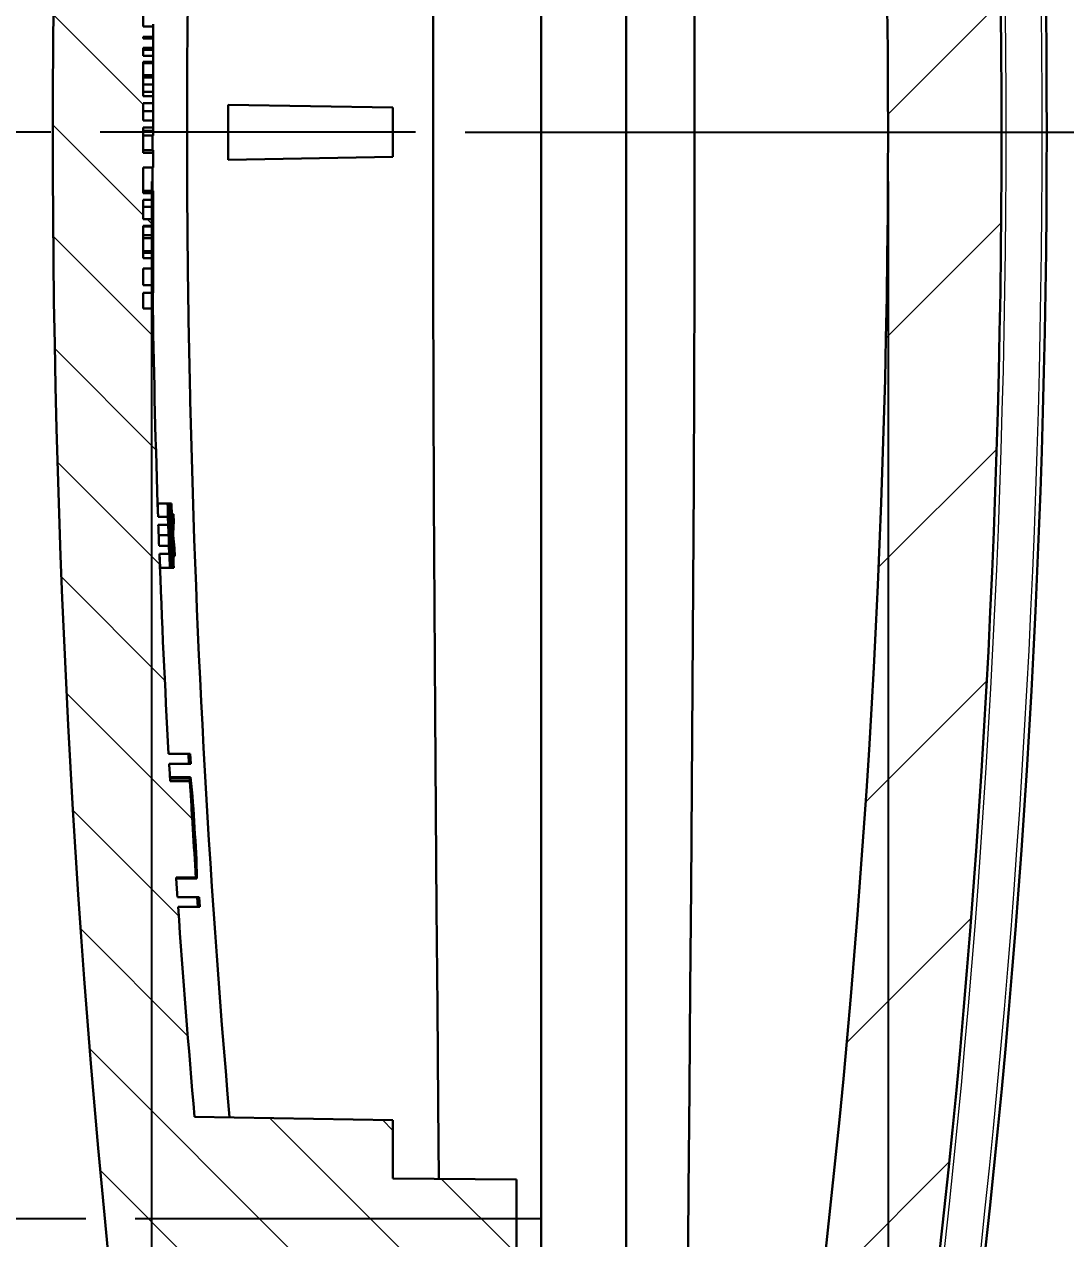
# Model space of a CAD drawing. Header units: millimetres. Extents: x 0 to 1188, y 0 to 841.
# Drawn here: x 626.43 to 647.52, y 351.74 to 376.33 of the extents above; entities that cross this region are included whole.
import ezdxf

# ---------------------------------------------------------------- set-up
doc = ezdxf.new("R2010")
doc.units = ezdxf.units.MM
doc.linetypes.add('SLD-Durchgehend', pattern=[0])
doc.styles.add('SLDTEXTSTYLE3', font='ARIALN.TTF', dxfattribs={"width": 0.87})
doc.dimstyles.new('SLDDIMSTYLE2', dxfattribs={"dimtxt": 3.5, "dimasz": 6, "dimexe": 0, "dimexo": 0.0625, "dimgap": 0.875, "dimtad": 1, "dimrnd": 1e-09, "dimzin": 12, "dimdsep": 46, "dimtxsty": 'SLDTEXTSTYLE3', "dimsah": 1, "dimcen": 0.09, "dimadec": 0, "dimazin": 3, "dimtfac": 1, "dimtofl": 0, "dimtmove": 0, "dimatfit": 3, "dimfxl": 0, "dimfrac": 2, "dimtolj": 1, "dimtzin": 12, "dimarcsym": 0})
doc.dimstyles.new('SLDDIMSTYLE3', dxfattribs={"dimtxt": 3.5, "dimasz": 6, "dimexe": 0, "dimexo": 0.0625, "dimgap": 0.875, "dimtad": 1, "dimrnd": 1e-09, "dimzin": 12, "dimdsep": 46, "dimtxsty": 'SLDTEXTSTYLE3', "dimsah": 1, "dimcen": 0.09, "dimadec": 0, "dimazin": 3, "dimtfac": 1, "dimtmove": 0, "dimatfit": 0, "dimfxl": 0, "dimfrac": 2, "dimtolj": 1, "dimtzin": 12, "dimarcsym": 0})

# ---------------------------------------------------------------- blocks, each defined once
blk = doc.blocks.new('_D_47')
for p, q in [((627.6705101286666, 396.1442891782618), (610.0031587604708, 396.1442891782618)), ((611.0031587604708, 396.1442891782618), (611.0031587604708, 374.1444499411431)), ((626.9659200410766, 374.1444499411431), (610.0031587604708, 374.1444499411431))]:
    blk.add_line(p, q)
for points in [[(611.0031587604708, 396.1442891782618), (610.1031587604708, 390.1442891782618), (611.9031587604708, 390.1442891782618)], [(611.0031587604708, 374.1444499411431), (611.9031587604708, 380.1444499411431), (610.1031587604708, 380.1444499411431)]]:
    blk.add_solid(points)
at = {"insert": (606.4914215548537, 383.4440669971711), "char_height": 3.5, "attachment_point": 1, "rotation": 90.00000000000041, "style": 'SLDTEXTSTYLE3'}
blk.add_mtext('22', dxfattribs=at)
blk = doc.blocks.new('_D_48')
for p, q in [((626.9659200410766, 374.1444499411431), (610.0031587604708, 374.1444499411433)), ((611.0031587604708, 374.1444499411433), (611.0031587604706, 352.144289178262)), ((627.6705101286666, 352.1442891782618), (610.0031587604706, 352.144289178262))]:
    blk.add_line(p, q)
for points in [[(611.0031587604708, 374.1444499411433), (610.1031587604708, 368.1444499411433), (611.9031587604708, 368.1444499411433)], [(611.0031587604706, 352.144289178262), (611.9031587604705, 358.144289178262), (610.1031587604706, 358.144289178262)]]:
    blk.add_solid(points)
at = {"insert": (606.4914215548534, 360.8497577188598), "char_height": 3.5, "attachment_point": 1, "rotation": 89.9999999999999, "style": 'SLDTEXTSTYLE3'}
blk.add_mtext('22', dxfattribs=at)
blk = doc.blocks.new('_D_49')
for p, q in [((635.3522320244805, 374.1444499411431), (664.8825399489441, 374.1444499411431)), ((663.8825399489441, 344.1444464658799), (663.8825399489441, 374.1444499411431)), ((645.5052452550302, 344.1444464658799), (664.8825399489441, 344.1444464658799))]:
    blk.add_line(p, q)
for points in [[(663.8825399489441, 374.1444499411431), (662.9825399489441, 368.1444499411431), (664.7825399489441, 368.1444499411431)], [(663.8825399489441, 344.1444464658799), (664.7825399489441, 350.1444464658799), (662.9825399489441, 350.1444464658799)]]:
    blk.add_solid(points)
at = {"insert": (659.370802743327, 356.8771319116842), "char_height": 3.5, "attachment_point": 1, "rotation": 90, "style": 'SLDTEXTSTYLE3'}
blk.add_mtext('30', dxfattribs=at)
blk = doc.blocks.new('_D_50')
for p, q in [((645.5052452550302, 404.1444464658799), (664.8825399489441, 404.1444464658798)), ((663.8825399489439, 374.1444499411428), (663.8825399489441, 404.1444464658798)), ((635.3522320244805, 374.1444499411431), (664.8825399489439, 374.1444499411428))]:
    blk.add_line(p, q)
for points in [[(663.8825399489441, 404.1444464658798), (662.9825399489441, 398.1444464658798), (664.7825399489441, 398.1444464658798)], [(663.8825399489439, 374.1444499411428), (664.7825399489438, 380.1444499411428), (662.9825399489439, 380.1444499411428)]]:
    blk.add_solid(points)
at = {"insert": (659.3708027433269, 387.2511667290476), "char_height": 3.5, "attachment_point": 1, "rotation": 89.9999999999995, "style": 'SLDTEXTSTYLE3'}
blk.add_mtext('30', dxfattribs=at)
blk = doc.blocks.new('_D_52')
for p, q in [((629.0031837604711, 373.1444499411423), (629.0031837604708, 324.6346435748287)), ((643.9189917765694, 373.1444499411438), (643.9189917765692, 324.6346435748287)), ((629.0031837604708, 325.6346435748287), (617.0031837604708, 325.6346435748287)), ((629.0031837604708, 325.6346435748287), (643.9189917765692, 325.6346435748287)), ((643.9189917765692, 325.6346435748287), (655.9189917765692, 325.6346435748287))]:
    blk.add_line(p, q)
for points in [[(629.0031837604708, 325.6346435748287), (623.0031837604708, 326.5346435748287), (623.0031837604708, 324.7346435748287)], [(643.9189917765692, 325.6346435748287), (649.9189917765692, 324.7346435748287), (649.9189917765692, 326.5346435748287)]]:
    blk.add_solid(points)
at = {"insert": (631.8044638146952, 330.1463807804458), "char_height": 3.5, "attachment_point": 1, "style": 'SLDTEXTSTYLE3'}
blk.add_mtext('14,92', dxfattribs=at)

msp = doc.modelspace()

# ---------------------------------------------------------------- hatches: boundary and pattern name
at = {"linetype": 'SLD-Durchgehend', "lineweight": 0}
h = msp.add_hatch(dxfattribs=at)
h.set_pattern_fill('ANSI31', style=0)
h.set_pattern_definition([(45, (0, 0), (-2.245064030267288, 2.245064030267288), [])])
edge = h.paths.add_edge_path(flags=0)
edge.add_arc((440.703183760471, 374.1444499411438), 207, 350.1714956414312, 352.7223075003661)
edge.add_arc((645.9363639792355, 347.9346857817296), 0.1, 352.722307500389, 442.7499999999731)
edge.add_line((645.9489838761491, 348.0338862766976), (644.675058922054, 348.195950000286))
edge.add_arc((644.6876788189675, 348.2951504952539), 0.1, 172.7778654556324, 262.75000000003683, ccw=False)
edge.add_arc((440.703183760471, 374.1444499411438), 205.5158080160984, 352.7778654556407, 367.2221345443605)
edge.add_arc((644.6876788189676, 399.9937493870322), 0.1, 97.24999999996243, 187.2221345443668, ccw=False)
edge.add_line((644.6750589220541, 400.0929498820001), (645.9489838761493, 400.2550136055885))
edge.add_arc((645.9363639792357, 400.3542141005565), 0.1, 277.2500000000327, 367.2776924996449)
edge.add_arc((440.703183760471, 374.1444499411438), 207, 7.277692499634346, 9.828504358569164)
edge.add_spline(control_points=[(644.6650650843545, 409.4792906344599), (644.6459597171163, 409.5895717781935), (644.6075506753448, 409.6980751975902), (644.5530186267855, 409.7958156774357), (644.5064841816726, 409.8792216582274), (644.4472840394924, 409.9566660194391), (644.3790081941343, 410.0234524039379)], knot_values=[2.194270917860438e-17, 2.194270917860438e-17, 2.194270917860438e-17, 2.194270917860438e-17, 0.0003357715167857464, 0.0003357715167857464, 0.0003357715167857464, 0.0006211764384765851, 0.0006211764384765851, 0.0006211764384765851, 0.0006211764384765851], weights=[1, 1, 1, 1, 1, 1, 1], degree=3, periodic=0)
edge.add_spline(control_points=[(644.3790081941343, 410.0234524039379), (643.7382164282003, 410.6502650788889), (643.0595654507681, 411.2405588214667), (642.3499952438548, 411.7882981191523), (641.8101708620825, 412.2050053383461), (641.2512446940048, 412.5980691793143), (640.6765276930103, 412.9651599561693)], knot_values=[3.072371372254588e-05, 3.072371372254588e-05, 3.072371372254588e-05, 3.072371372254588e-05, 0.002719881707251291, 0.002719881707251291, 0.002719881707251291, 0.00476423095305631, 0.00476423095305631, 0.00476423095305631, 0.00476423095305631], weights=[1, 1, 1, 1, 1, 1, 1], degree=3, periodic=0)
edge.add_spline(control_points=[(640.6765276930103, 412.9651599561693), (640.6057843731447, 413.0103460568098), (640.526264012649, 413.0439413636942), (640.444551727171, 413.0631638348841), (640.401125323359, 413.0733797135769), (640.3566083306254, 413.0797304408458), (640.312057624483, 413.0820652444202)], knot_values=[2.525795506525166e-17, 2.525795506525166e-17, 2.525795506525166e-17, 2.525795506525166e-17, 0.0002518285308900486, 0.0002518285308900486, 0.0002518285308900486, 0.0003842927863039415, 0.0003842927863039415, 0.0003842927863039415, 0.0003842927863039415], weights=[1, 1, 1, 1, 1, 1, 1], degree=3, periodic=0)
edge.add_line((640.3120576244831, 413.0820652444202), (637.813183760471, 413.2130256743415))
edge.add_line((637.813183760471, 413.2130256743415), (637.813183760471, 411.2102809823457))
edge.add_line((637.813183760471, 411.2102809823457), (639.8728466793469, 411.1023386226958))
edge.add_spline(control_points=[(639.8728466793469, 411.1023386226958), (640.3824702106235, 410.76559304831), (640.8778580413766, 410.4062504945935), (641.3561858866623, 410.0263607764862), (641.8380610092515, 409.6436537978155), (642.303547819722, 409.2393576007954), (642.7499523227638, 408.815811517166)], knot_values=[2.489836038554987e-05, 2.489836038554987e-05, 2.489836038554987e-05, 2.489836038554987e-05, 0.001857389109943496, 0.001857389109943496, 0.001857389109943496, 0.003703498353966822, 0.003703498353966822, 0.003703498353966822, 0.003703498353966822], weights=[1, 1, 1, 1, 1, 1, 1], degree=3, periodic=0)
edge.add_arc((440.703183760471, 374.1444499411438), 205, 9.146626698531804, 9.737157490976585, ccw=False)
edge.add_spline(control_points=[(643.0965621119259, 406.7315700882944), (639.9931631634147, 406.7044871359628), (636.8897642149036, 406.6774041836312), (633.7863652663925, 406.6503212312992), (633.5619714310853, 406.648362975965), (633.3375775957783, 406.6464047206308), (633.113183760471, 406.6444464652965)], knot_values=[0.01553141202188759, 0.01553141202188759, 0.01553141202188759, 0.01553141202188759, 0.02484196338468785, 0.02484196338468785, 0.02484196338468785, 0.02551517052427439, 0.02551517052427439, 0.02551517052427439, 0.02551517052427439], weights=[1, 1, 1, 1, 1, 1, 1], degree=3, periodic=0)
edge.add_line((633.113183760471, 406.6444464652965), (633.113183760471, 405.4944464647995))
edge.add_spline(control_points=[(633.113183760471, 405.4944464647995), (633.2140641301313, 405.3935660950585), (633.3149444997833, 405.2926857253092), (633.4158248694168, 405.1918053555415)], knot_values=[0.002305656127740359, 0.002305656127740359, 0.002305656127740359, 0.002305656127740359, 0.002733655288763948, 0.002733655288763948, 0.002733655288763948, 0.002733655288763948], weights=[1, 1, 1, 1], degree=3, periodic=0)
edge.add_spline(control_points=[(633.4158248694168, 405.1918053555415), (633.5248841846376, 405.190853609315), (633.6339434998583, 405.1899018630884), (633.7430028150791, 405.1889501168619), (634.4332882684857, 405.182926086964), (635.1235737218924, 405.1769020570661), (635.813859175299, 405.1708780271679), (638.4803045113832, 405.1476083112165), (641.1467498474675, 405.1243385952628), (643.8131951835518, 405.1010688793064)], knot_values=[0.01002748567136656, 0.01002748567136656, 0.01002748567136656, 0.01002748567136656, 0.01035467607543689, 0.01035467607543689, 0.01035467607543689, 0.01242561129052426, 0.01242561129052426, 0.01242561129052426, 0.0204252519005801, 0.0204252519005801, 0.0204252519005801, 0.0204252519005801], weights=[1, 1, 1, 1, 1, 1, 1, 1, 1, 1], degree=3, periodic=0)
edge.add_spline(control_points=[(643.8131951835519, 405.1010688793064), (643.8723456339521, 405.0408769435854), (643.9314960843438, 404.9806850078561), (643.9906465347193, 404.9204930721107), (644.0314922766461, 404.8789281430538), (644.0723380185652, 404.8373632139892), (644.113183760471, 404.7957982849115)], knot_values=[0.001629402823340384, 0.001629402823340384, 0.001629402823340384, 0.001629402823340384, 0.001882575894924841, 0.001882575894924841, 0.001882575894924841, 0.002057401984652887, 0.002057401984652887, 0.002057401984652887, 0.002057401984652887], weights=[1, 1, 1, 1, 1, 1, 1], degree=3, periodic=0)
edge.add_line((644.113183760471, 404.7957982849115), (644.113183760471, 403.4930946468484))
edge.add_spline(control_points=[(644.113183760471, 403.4930946468484), (644.0131875682205, 403.3913377819953), (643.9131913758962, 403.2895809172144), (643.8131951835518, 403.1878240524535)], knot_values=[0.003882968331787959, 0.003882968331787959, 0.003882968331787959, 0.003882968331787959, 0.004310591267683084, 0.004310591267683084, 0.004310591267683084, 0.004310591267683084], weights=[1, 1, 1, 1], degree=3, periodic=0)
edge.add_spline(control_points=[(643.8131951835518, 403.1878240524535), (641.1467498474675, 403.1645543364972), (638.4803045113832, 403.1412846205435), (635.813859175299, 403.118014904592), (635.1235737218924, 403.1119908746939), (634.4332882684857, 403.1059668447959), (633.7430028150791, 403.0999428148982), (633.6339434998583, 403.0989910686715), (633.5248841846376, 403.0980393224451), (633.4158248694168, 403.0970875762185)], knot_values=[0.02002625146303577, 0.02002625146303577, 0.02002625146303577, 0.02002625146303577, 0.02802589207309161, 0.02802589207309161, 0.02802589207309161, 0.03009682728817899, 0.03009682728817899, 0.03009682728817899, 0.03042401769224932, 0.03042401769224932, 0.03042401769224932, 0.03042401769224932], weights=[1, 1, 1, 1, 1, 1, 1, 1, 1, 1], degree=3, periodic=0)
edge.add_spline(control_points=[(633.4158248694168, 403.0970875762185), (633.3149444997833, 402.9962072064507), (633.2140641301313, 402.8953268367014), (633.113183760471, 402.7944464669604)], knot_values=[0.005709878442625315, 0.005709878442625315, 0.005709878442625315, 0.005709878442625315, 0.006141897009964581, 0.006141897009964581, 0.006141897009964581, 0.006141897009964581], weights=[1, 1, 1, 1], degree=3, periodic=0)
edge.add_line((633.113183760471, 402.7944464669604), (633.113183760471, 401.6444464664634))
edge.add_spline(control_points=[(633.113183760471, 401.6444464664634), (633.337397483958, 401.6424897829412), (633.5616112074448, 401.640533099419), (633.7858249309317, 401.6385764158969), (635.4418896465446, 401.6241241580674), (637.0979543621577, 401.6096719002379), (638.7540190777706, 401.5952196424086), (639.9701378917904, 401.5846067342984), (641.1862567058101, 401.5739938261883), (642.4023755198298, 401.5633809180782)], knot_values=[0.02416924985471032, 0.02416924985471032, 0.02416924985471032, 0.02416924985471032, 0.02484191663826091, 0.02484191663826091, 0.02484191663826091, 0.02981029996591309, 0.02981029996591309, 0.02981029996591309, 0.03345879533149627, 0.03345879533149627, 0.03345879533149627, 0.03345879533149627], weights=[1, 1, 1, 1, 1, 1, 1, 1, 1, 1], degree=3, periodic=0)
edge.add_arc((643.1576483163077, 400.9079703575129), 1, 139.0492118347928, 187.5305659809098)
edge.add_arc((440.703183760471, 374.1444499411438), 203.2158080160984, -7.530565980909216, 7.530565980907113, ccw=False)
edge.add_arc((643.1576483163076, 347.3809295247732), 1, 172.469434019091, 220.9513114783508)
edge.add_spline(control_points=[(642.402381506078, 346.7255120659229), (639.5300820365693, 346.7004458881916), (636.6577825670604, 346.6753797104601), (633.7854830975516, 346.6503135327284), (633.5613833185246, 346.6483578435844), (633.3372835394978, 346.6464021544405), (633.1131837604709, 346.6444464652965)], knot_values=[0.01622466053887799, 0.01622466053887799, 0.01622466053887799, 0.01622466053887799, 0.02484188706498601, 0.02484188706498601, 0.02484188706498601, 0.02551421200214026, 0.02551421200214026, 0.02551421200214026, 0.02551421200214026], weights=[1, 1, 1, 1, 1, 1, 1], degree=3, periodic=0)
edge.add_line((633.1131837604709, 346.6444464652965), (633.1131837604709, 345.4944464647995))
edge.add_spline(control_points=[(633.1131837604709, 345.4944464647995), (633.2140641301312, 345.3935660950585), (633.3149444997831, 345.2926857253092), (633.4158248694166, 345.1918053555415)], knot_values=[0.002305656127740367, 0.002305656127740367, 0.002305656127740367, 0.002305656127740367, 0.002733655288763946, 0.002733655288763946, 0.002733655288763946, 0.002733655288763946], weights=[1, 1, 1, 1], degree=3, periodic=0)
edge.add_spline(control_points=[(633.4158248694166, 345.1918053555415), (633.5248841846374, 345.190853609315), (633.6339434998581, 345.1899018630884), (633.7430028150789, 345.1889501168619), (634.4332882684855, 345.182926086964), (635.1235737218922, 345.1769020570661), (635.8138591752987, 345.1708780271679), (638.480304511383, 345.1476083112165), (641.1467498474674, 345.1243385952628), (643.8131951835516, 345.1010688793064)], knot_values=[0.01002748567136656, 0.01002748567136656, 0.01002748567136656, 0.01002748567136656, 0.01035467607543689, 0.01035467607543689, 0.01035467607543689, 0.01242561129052426, 0.01242561129052426, 0.01242561129052426, 0.02042525190058007, 0.02042525190058007, 0.02042525190058007, 0.02042525190058007], weights=[1, 1, 1, 1, 1, 1, 1, 1, 1, 1], degree=3, periodic=0)
edge.add_spline(control_points=[(643.8131951835516, 345.1010688793064), (643.872345634067, 345.0408769434683), (643.9314960845737, 344.9806850076219), (643.9906465350641, 344.9204930717595), (644.031492276876, 344.8789281428196), (644.0723380186801, 344.8373632138721), (644.1131837604707, 344.7957982849115)], knot_values=[0.001629402823340389, 0.001629402823340389, 0.001629402823340389, 0.001629402823340389, 0.001882575895417286, 0.001882575895417286, 0.001882575895417286, 0.002057401984652953, 0.002057401984652953, 0.002057401984652953, 0.002057401984652953], weights=[1, 1, 1, 1, 1, 1, 1], degree=3, periodic=0)
edge.add_line((644.1131837604707, 344.7957982849115), (644.1131837604707, 343.4930946468484))
edge.add_spline(control_points=[(644.1131837604707, 343.4930946468484), (644.0131875682202, 343.3913377819953), (643.913191375896, 343.2895809172145), (643.8131951835516, 343.1878240524535)], knot_values=[0.003882968331785339, 0.003882968331785339, 0.003882968331785339, 0.003882968331785339, 0.004310591267679314, 0.004310591267679314, 0.004310591267679314, 0.004310591267679314], weights=[1, 1, 1, 1], degree=3, periodic=0)
edge.add_spline(control_points=[(643.8131951835516, 343.1878240524535), (641.1467498474674, 343.1645543364972), (638.480304511383, 343.1412846205435), (635.8138591752987, 343.118014904592), (635.1235737218922, 343.1119908746939), (634.4332882684855, 343.1059668447959), (633.7430028150789, 343.0999428148982), (633.6339434998581, 343.0989910686716), (633.5248841846374, 343.098039322445), (633.4158248694166, 343.0970875762185)], knot_values=[0.02002625146303576, 0.02002625146303576, 0.02002625146303576, 0.02002625146303576, 0.02802589207309156, 0.02802589207309156, 0.02802589207309156, 0.03009682728817894, 0.03009682728817894, 0.03009682728817894, 0.03042401769224927, 0.03042401769224927, 0.03042401769224927, 0.03042401769224927], weights=[1, 1, 1, 1, 1, 1, 1, 1, 1, 1], degree=3, periodic=0)
edge.add_spline(control_points=[(633.4158248694166, 343.0970875762185), (633.3149444997831, 342.9962072064507), (633.2140641301312, 342.8953268367014), (633.1131837604709, 342.7944464669604)], knot_values=[0.005698678298336099, 0.005698678298336099, 0.005698678298336099, 0.005698678298336099, 0.006127460469428542, 0.006127460469428542, 0.006127460469428542, 0.006127460469428542], weights=[1, 1, 1, 1], degree=3, periodic=0)
edge.add_line((633.1131837604709, 342.7944464669604), (633.1131837604707, 341.6444464664634))
edge.add_spline(control_points=[(633.1131837604709, 341.6444464664634), (633.3374850355927, 341.6424890188896), (633.5617863107146, 341.640531571316), (633.7860875858366, 341.6385741237422), (635.4421538162753, 341.6241218526931), (637.098220046714, 341.609669581644), (638.7542862771527, 341.5952173105949), (640.2017111829017, 341.5825858248025), (641.6491360886507, 341.5699543390103), (643.0965609943997, 341.557322853218)], knot_values=[0.02416900991305474, 0.02416900991305474, 0.02416900991305474, 0.02416900991305474, 0.02484193936151197, 0.02484193936151197, 0.02484193936151197, 0.02981032723381436, 0.02981032723381436, 0.02981032723381436, 0.03415276729787304, 0.03415276729787304, 0.03415276729787304, 0.03415276729787304], weights=[1, 1, 1, 1, 1, 1, 1, 1, 1, 1], degree=3, periodic=0)
edge.add_arc((440.703183760471, 374.1444499411438), 205, 350.26284250902216, 350.8533713365952, ccw=False)
edge.add_spline(control_points=[(642.7499523227635, 339.4730883651201), (642.3071246177882, 339.0529359273939), (641.8455231222216, 338.651728750696), (641.3677767691494, 338.2717512916971), (640.8858580268377, 337.8884553063485), (640.3865838254118, 337.5260250004063), (639.8728466793468, 337.1865612595905)], knot_values=[2.603938324540318e-05, 2.603938324540318e-05, 2.603938324540318e-05, 2.603938324540318e-05, 0.001857328200881564, 0.001857328200881564, 0.001857328200881564, 0.003704639417050669, 0.003704639417050669, 0.003704639417050669, 0.003704639417050669], weights=[1, 1, 1, 1, 1, 1, 1], degree=3, periodic=0)
edge.add_line((639.8728466793468, 337.1865612595905), (637.8131837604708, 337.0786188999405))
edge.add_line((637.8131837604708, 337.0786188999405), (637.8131837604708, 335.0758742079447))
edge.add_line((637.8131837604708, 335.0758742079447), (640.3120576244829, 335.206834637866))
edge.add_spline(control_points=[(640.3120576244829, 335.206834637866), (640.3958854273649, 335.2112278668572), (640.4801107699702, 335.2301546743129), (640.5577589150614, 335.2620477230993), (640.5990254110857, 335.2789974437835), (640.6389308009709, 335.2997255463749), (640.6765276930101, 335.3237399261168)], knot_values=[9.974659986866641e-18, 9.974659986866641e-18, 9.974659986866641e-18, 9.974659986866641e-18, 0.000251828530895307, 0.000251828530895307, 0.000251828530895307, 0.0003842927863091545, 0.0003842927863091545, 0.0003842927863091545, 0.0003842927863091545], weights=[1, 1, 1, 1, 1, 1, 1], degree=3, periodic=0)
edge.add_spline(control_points=[(640.6765276930101, 335.3237399261169), (641.4324016290029, 335.8065416352848), (642.1612281522498, 336.3345315604802), (642.8555470768653, 336.9023027541927), (643.3830579056931, 337.3336685752319), (643.8918817023559, 337.7889478171738), (644.379008194134, 338.2654474783482)], knot_values=[2.855903457066471e-05, 2.855903457066471e-05, 2.855903457066471e-05, 2.855903457066471e-05, 0.00271928073651982, 0.00271928073651982, 0.00271928073651982, 0.004762067832991277, 0.004762067832991277, 0.004762067832991277, 0.004762067832991277], weights=[1, 1, 1, 1, 1, 1, 1], degree=3, periodic=0)
edge.add_spline(control_points=[(644.379008194134, 338.2654474783482), (644.4590182069376, 338.3437120454266), (644.5266191128737, 338.4368697770836), (644.5762128539559, 338.5372062383241), (644.6185332417884, 338.6228274852952), (644.6487616860284, 338.7155017966749), (644.6650650843543, 338.8096092478262)], knot_values=[2.655033808261411e-17, 2.655033808261411e-17, 2.655033808261411e-17, 2.655033808261411e-17, 0.000335771501886559, 0.000335771501886559, 0.000335771501886559, 0.0006211764377843284, 0.0006211764377843284, 0.0006211764377843284, 0.0006211764377843284], weights=[1, 1, 1, 1, 1, 1, 1], degree=3, periodic=0)
h = msp.add_hatch(dxfattribs=at)
h.set_pattern_fill('ANSI31', scale=0.5, angle=90.0000000000002, style=0)
h.set_pattern_definition([(135.0000000000002, (0, 0), (-1.12253201513364, -1.122532015133648), [])])
edge = h.paths.add_edge_path(flags=0)
edge.add_line((629.1629511562609, 365.6104938327816), (629.3630915246335, 365.6104938327816))
edge.add_arc((857.003183760471, 374.1444499411423), 227.8, 182.106578216694, 182.1469451740539, ccw=False)
edge.add_line((629.357135540158, 365.7708766492361), (629.1570004035293, 365.7708766492361))
edge.add_arc((857.003183760471, 374.1444499411423), 227.9999999999999, 181.997214541854, 182.1047295090637, ccw=False)
edge.add_line((629.1416886323793, 366.1984422649135), (629.3418103085625, 366.1984422649135))
edge.add_arc((857.003183760471, 374.1444499411423), 227.8, 181.9586055132902, 181.998968734063, ccw=False)
edge.add_line((629.3362690681009, 366.3588250813681), (629.1361522584504, 366.3588250813681))
edge.add_arc((857.003183760471, 374.1444499411423), 227.9999999999999, 180.8959051152616, 181.9568867696259, ccw=False)
edge.add_line((629.031056186416, 370.5794745753361), (628.8368064617054, 370.5794745753357))
edge.add_line((628.8368064617054, 370.5794745753357), (628.8368064617054, 370.8912829912595))
edge.add_line((628.8368064617054, 370.8912829912595), (629.0368064617054, 370.8912829915586))
edge.add_line((629.0368064617054, 370.8912829915586), (629.0368064617055, 371.0485227667726))
edge.add_line((629.0368064617055, 371.0485227667726), (628.8368064617054, 371.0485227667726))
edge.add_line((628.8368064617054, 371.0485227667726), (628.8368064617054, 371.3872283506935))
edge.add_line((628.8368064617054, 371.3872283506935), (629.0368064617054, 371.3872283506349))
edge.add_line((629.0368064617054, 371.3872283506349), (629.0368064617056, 371.596799889801))
edge.add_line((629.0368064617056, 371.596799889801), (628.8368064617054, 371.596799889801))
edge.add_line((628.8368064617054, 371.596799889801), (628.8368064617054, 372.2484146000839))
edge.add_line((628.8368064617054, 372.2484146000839), (629.0368064617054, 372.2484146000839))
edge.add_line((629.0368064617054, 372.2484146000839), (629.0368064617054, 372.3830642732359))
edge.add_line((629.0368064617054, 372.3830642732359), (628.8368064617054, 372.3830642750951))
edge.add_line((628.8368064617054, 372.3830642750951), (628.8368064617054, 372.7740452929892))
edge.add_line((628.8368064617054, 372.7740452929892), (629.0368064617054, 372.774045290708))
edge.add_line((629.0368064617054, 372.774045290708), (629.0368064617054, 372.9133784507096))
edge.add_line((629.0368064617054, 372.9133784507096), (628.8368064617054, 372.9133784507096))
edge.add_line((628.8368064617054, 372.9133784507096), (628.8368064617054, 373.4294745753357))
edge.add_line((628.8368064617054, 373.4294745753357), (629.0368064617054, 373.4294745753357))
edge.add_line((629.0368064617054, 373.4294745753357), (629.0368064617054, 373.7294745753358))
edge.add_line((629.0368064617054, 373.7294745753358), (628.8368064617054, 373.7294745753358))
edge.add_line((628.8368064617054, 373.7294745753358), (628.8368064617054, 374.2414892866856))
edge.add_line((628.8368064617054, 374.2414892866856), (629.0368064617054, 374.2414892866856))
edge.add_line((629.0368064617054, 374.2414892866856), (629.0368064617054, 374.3790765086811))
edge.add_line((629.0368064617054, 374.3790765086811), (628.8368064617054, 374.3790765075777))
edge.add_line((628.8368064617054, 374.3790765075777), (628.8368064617054, 374.7350486791158))
edge.add_line((628.8368064617054, 374.7350486791158), (629.0368064617054, 374.7350486792396))
edge.add_line((629.0368064617054, 374.7350486792396), (629.0368064617054, 374.8730265900241))
edge.add_line((629.0368064617054, 374.8730265900241), (628.8368064617054, 374.8730265900241))
edge.add_line((628.8368064617054, 374.8730265900241), (628.8368064617054, 375.5681600328235))
edge.add_line((628.8368064617054, 375.5681600328235), (629.0368064617054, 375.5681600328235))
edge.add_line((629.0368064617054, 375.5681600328235), (629.0368064617054, 375.6942296162943))
edge.add_line((629.0368064617054, 375.6942296162943), (628.8368064617054, 375.6942296162943))
edge.add_line((628.8368064617054, 375.6942296162943), (628.8368064617054, 375.8565247806933))
edge.add_line((628.8368064617054, 375.8565247806933), (629.0368064617054, 375.8565247806933))
edge.add_line((629.0368064617054, 375.8565247806933), (629.0368064617054, 376.0433239079709))
edge.add_line((629.0368064617054, 376.0433239079709), (628.8368064617054, 376.0433239079683))
edge.add_line((628.8368064617054, 376.0433239079683), (628.8368064617054, 376.0779858412106))
edge.add_line((628.8368064617054, 376.0779858412106), (629.0368064617054, 376.0779858412105))
edge.add_line((629.0368064617054, 376.0779858412105), (629.0368064617054, 376.2827378071714))
edge.add_line((629.0368064617054, 376.2827378071714), (628.8368064617054, 376.2827378071714))
edge.add_line((628.8368064617054, 376.2827378071714), (628.8368064617054, 376.5794745753354))
edge.add_line((628.8368064617054, 376.5794745753354), (629.016187080768, 376.5794745753354))
edge.add_arc((857.003183760471, 374.1444499411423), 227.9999999999999, 178.6634885530515, 179.3880733029845, ccw=False)
edge.add_line((629.0652114007125, 379.4624153906373), (629.2652658735324, 379.4624153906365))
edge.add_arc((857.003183760471, 374.1444499411423), 227.8, 178.5560001710087, 178.66231493213, ccw=False)
edge.add_line((629.2755256345293, 379.8849834071446), (629.075462156613, 379.8849834071345))
edge.add_arc((857.003183760471, 374.1444499411423), 227.9999999999999, 174.9853164956326, 178.5572671054253, ccw=False)
edge.add_line((629.8758926351314, 394.0741671008335), (633.893183760471, 394.1442891782618))
edge.add_line((633.893183760471, 394.1442891782618), (633.893183760471, 395.3224720087863))
edge.add_line((633.893183760471, 395.3224720087863), (636.3931837604711, 395.3442891782632))
edge.add_line((636.3931837604711, 395.3442891782632), (636.3931837604711, 396.9442891782604))
edge.add_line((636.3931837604711, 396.9442891782604), (633.893183760471, 396.9661063477373))
edge.add_line((633.893183760471, 396.9661063477373), (633.893183760471, 398.1442891782618))
edge.add_line((633.893183760471, 398.1442891782618), (630.2765343193456, 398.2074180290793))
edge.add_arc((857.003183760471, 374.1444499411423), 227.9999999999999, 173.2922425314039, 173.941759236418, ccw=False)
edge.add_line((630.5638793304469, 400.7760366240055), (634.3202724818922, 400.9729008471867))
edge.add_line((634.3202724818922, 400.9729008471867), (634.3202724818922, 401.6229008471864))
edge.add_line((634.3202724818922, 401.6229008471864), (632.8202724818922, 401.635991148873))
edge.add_line((632.8202724818922, 401.635991148873), (632.8202724818922, 402.7442891782626))
edge.add_line((632.8202724818922, 402.7442891782626), (631.1502724818921, 402.7588630474732))
edge.add_line((631.1502724818921, 402.7588630474732), (631.1502724818921, 401.9224756278247))
edge.add_line((631.1502724818921, 401.9224756278247), (628.9229593859042, 401.805747094696))
edge.add_arc((628.938660172777, 401.5061582342696), 0.3, 92.99999999998352, 173.1587211048579)
edge.add_arc((857.003183760471, 374.1444499411423), 229.9999999999999, 173.1587211048525, 186.8413601819421)
edge.add_arc((628.9386989916692, 346.7824180878422), 0.3, 186.8413601819341, 267.0000000000173)
edge.add_line((628.9229982047964, 346.4828292274158), (631.150272481892, 346.366102728699))
edge.add_line((631.150272481892, 346.366102728699), (631.150272481892, 345.5297153090505))
edge.add_line((631.150272481892, 345.5297153090505), (632.820272481892, 345.544289178261))
edge.add_line((632.820272481892, 345.544289178261), (632.820272481892, 346.6529087334133))
edge.add_line((632.820272481892, 346.6529087334133), (634.3202724818921, 346.6659990350998))
edge.add_line((634.3202724818921, 346.6659990350998), (634.3202724818921, 347.3156775093369))
edge.add_line((634.3202724818921, 347.3156775093369), (630.5639173799366, 347.5125397384289))
edge.add_arc((857.003183760471, 374.1444499411423), 227.9999999999999, 186.0583218656738, 186.7078393286046, ccw=False)
edge.add_line((630.2765683806691, 350.081160921987), (633.8931837604708, 350.1442891782618))
edge.add_line((633.8931837604708, 350.1442891782618), (633.8931837604708, 351.3224720087863))
edge.add_line((633.8931837604708, 351.3224720087863), (636.3931837604708, 351.3442891782632))
edge.add_line((636.3931837604708, 351.3442891782632), (636.3931837604708, 352.9442891782604))
edge.add_line((636.3931837604708, 352.9442891782604), (633.8931837604708, 352.9661063477374))
edge.add_line((633.8931837604708, 352.9661063477374), (633.8931837604708, 354.1442891782618))
edge.add_line((633.8931837604708, 354.1442891782618), (629.8759208915307, 354.2144107624729))
edge.add_arc((857.003183760471, 374.1444499411423), 227.9999999999999, 183.9444885079042, 185.0147647377993, ccw=False)
edge.add_line((629.5432778694659, 358.4603429517371), (629.9442293280486, 358.4603429517371))
edge.add_arc((857.003183760471, 374.1444499411423), 227.5999999999999, 183.9009655996922, 183.951431826967, ccw=False)
edge.add_line((629.9305028172525, 358.6603429517371), (629.5295755534074, 358.6603429517371))
edge.add_arc((857.003183760471, 374.1444499411423), 227.9999999999999, 183.7933656909497, 183.8941112338223, ccw=False)
edge.add_line((629.5027008679457, 359.060342951737), (629.9035806865506, 359.060342951737))
edge.add_arc((857.003183760471, 374.1444499411423), 227.5999999999999, 183.3083883586358, 183.8000421982163, ccw=False)
edge.add_line((629.7825068631621, 361.0096111401238), (629.3818402760093, 361.0096111401238))
edge.add_arc((857.003183760471, 374.1444499411423), 227.9999999999999, 183.2142970453456, 183.3025777262221, ccw=False)
edge.add_line((629.3618724646444, 361.360342951737), (629.7625038449166, 361.360342951737))
edge.add_arc((857.003183760471, 374.1444499411423), 227.5999999999999, 183.1695258681399, 183.2199520229362, ccw=False)
edge.add_line((629.7513405308083, 361.5603429517371), (629.3507287961565, 361.5603429517371))
edge.add_arc((857.003183760471, 374.1444499411423), 227.9999999999999, 182.1450610080418, 183.163959632384, ccw=False)

# ---------------------------------------------------------------- linework, layer by layer
at = {"color": 7, "linetype": 'SLD-Durchgehend', "lineweight": 30}
for p, q in [((636.8931837563439, 346.6773158884145), (636.8931837563439, 401.6115753924943)), ((638.6181837946212, 346.6923772370911), (638.6181837946212, 401.5965177691079)), ((628.8368068702555, 376.2827378245539), (628.8368068702555, 376.5794746591247)), ((629.036806530509, 376.2827378245539), (628.8368068702555, 376.2827378245539)), ((629.036806530509, 376.2827378245539), (629.036806530509, 376.329863678152)), ((629.036806530509, 376.0779858580328), (629.036806530509, 376.2827378245539)), ((628.8368068702555, 376.0779858580328), (629.036806530509, 376.0779858580328)), ((628.8368068702555, 376.0433238944507), (628.8368068702555, 376.0779858580328)), ((629.036806530509, 376.0636972742624), (628.8368068702555, 376.0636972742624)), ((629.036806530509, 376.0433238944507), (628.8368068702555, 376.0433238944507)), ((629.036806530509, 376.0636972742624), (629.036806530509, 376.0757253053135)), ((629.036806530509, 376.04558444717), (629.036806530509, 376.0636972742624)), ((629.036806530509, 375.8565248003698), (629.036806530509, 376.0433238944507)), ((628.8368068702555, 375.8565248003698), (629.036806530509, 375.8565248003698)), ((628.8368068702555, 375.6942296181343), (628.8368068702555, 375.8565248003698)), ((629.036806530509, 375.8166660568214), (628.8368068702555, 375.8166660568214)), ((628.8368068702555, 375.816370012658), (629.036806530509, 375.816370012658)), ((629.036806530509, 375.6942296181343), (628.8368068702555, 375.6942296181343)), ((629.036806530509, 375.8166660568214), (629.036806530509, 375.8565248003698)), ((629.036806530509, 375.6965001825712), (629.036806530509, 375.8120749857745)), ((629.036806530509, 375.5681600900836), (629.036806530509, 375.6942296181343)), ((628.8368068702555, 375.5681600900836), (629.036806530509, 375.5681600900836)), ((628.8368068702555, 374.8730265665337), (628.8368068702555, 375.5681600900836)), ((629.036806530509, 375.5413534831724), (628.8368068702555, 375.5413534831724)), ((628.8368068702555, 375.5407283328942), (629.036806530509, 375.5407283328942)), ((629.036806530509, 375.5413534831724), (629.036806530509, 375.5681600900836)), ((629.036806530509, 375.2986345220826), (629.036806530509, 375.5390929304532)), ((629.036806530509, 375.2986345220826), (628.8368068702555, 375.2986345220826)), ((629.036806530509, 375.2520720022268), (628.8368068702555, 375.2520720022268)), ((629.036806530509, 375.2520720022268), (629.036806530509, 375.2986345220826)), ((629.036806530509, 375.113922580099), (629.036806530509, 375.2498014377899)), ((629.036806530509, 375.113922580099), (628.8368068702555, 375.113922580099)), ((629.036806530509, 374.9619905151895), (628.8368068702555, 374.9619905151895)), ((629.036806530509, 374.9604462659455), (628.8368068702555, 374.9604462659455)), ((629.036806530509, 374.9651686534754), (629.036806530509, 375.113922580099)), ((629.036806530509, 374.8752971309706), (629.036806530509, 374.9604462659455)), ((629.036806530509, 374.8730265665337), (628.8368068702555, 374.8730265665337)), ((628.8368068702555, 374.7350486823826), (629.036806530509, 374.7350486823826)), ((628.8368068702555, 374.3790765015411), (628.8368068702555, 374.7350486823826)), ((629.036806530509, 374.7350486823826), (629.036806530509, 374.8730265665337)), ((629.036806530509, 374.5732868278402), (629.036806530509, 374.7350486823826)), ((630.5560865506566, 373.5860399333297), (630.5565689757502, 374.7025299830831)), ((630.5565689757502, 374.7025299830831), (633.8931836720592, 374.6442892020106)), ((629.036806530509, 374.5732868278402), (628.8368068702555, 374.5732868278402)), ((629.036806530509, 374.3790765015411), (629.036806530509, 374.5732868278402)), ((633.8931836720592, 374.6442892020106), (633.8931836720592, 373.6442891545131)), ((629.036806530509, 374.3790765015411), (628.8368068702555, 374.3790765015411)), ((628.8368068702555, 374.2414892853823), (629.036806530509, 374.2414892853823)), ((628.8368068702555, 373.7294745819646), (628.8368068702555, 374.2414892853823)), ((628.8368068702555, 374.2404127783494), (629.036806530509, 374.2404127783494)), ((629.036806530509, 374.2414892853823), (629.036806530509, 374.3790765015411)), ((629.036806530509, 374.1705178467647), (629.036806530509, 374.2385822783809)), ((629.036806530509, 374.1705178467647), (628.8368068702555, 374.1705178467647)), ((629.036806530509, 374.08004909365), (628.8368068702555, 374.08004909365)), ((629.036806530509, 374.08004909365), (629.036806530509, 374.1705178467647)), ((629.036806530509, 373.7818827807906), (628.8368068702555, 373.7818827807906)), ((629.036806530509, 373.7811015175658), (628.8368068702555, 373.7811015175658)), ((628.8368068702555, 373.7294745819646), (629.036806530509, 373.7294745819646)), ((629.036806530509, 373.7317451172977), (629.036806530509, 373.7811015175658)), ((629.036806530509, 373.7294745819646), (629.036806530509, 373.4294745968192)), ((630.5560865506566, 373.5860399333297), (633.8931836720592, 373.6442891545131)), ((629.036806530509, 373.4294745968192), (628.8368068702555, 373.4294745968192)), ((628.8368068702555, 372.9133784085981), (628.8368068702555, 373.4294745968192)), ((629.036806530509, 372.9580687372483), (628.8368068702555, 372.9580687372483)), ((629.036806530509, 372.9518952327318), (628.8368068702555, 372.9518952327318)), ((629.036806530509, 372.9133784085981), (628.8368068702555, 372.9133784085981)), ((628.8368068702555, 372.7740453336856), (629.036806530509, 372.7740453336856)), ((628.8368068702555, 372.3830642424992), (628.8368068702555, 372.7740453336856)), ((629.036806530509, 372.9518952327318), (629.036806530509, 372.9576362543277)), ((629.036806530509, 372.9133784085981), (629.036806530509, 372.9518952327318)), ((629.036806530509, 372.7740453336856), (629.036806530509, 372.9133784085981)), ((629.036806530509, 372.6354689583651), (629.036806530509, 372.7717747692487)), ((629.036806530509, 372.6354689583651), (628.8368068702555, 372.6354689583651)), ((629.036806530509, 372.6377295110843), (629.036806530509, 372.6399504825941)), ((629.036806530509, 372.3830642424992), (629.036806530509, 372.6354689583651)), ((629.036806530509, 372.3830642424992), (628.8368068702555, 372.3830642424992)), ((628.8368068702555, 372.2484145559839), (629.036806530509, 372.2484145559839)), ((628.8368068702555, 371.5967999319083), (628.8368068702555, 372.2484145559839)), ((628.8368068702555, 372.2348641617692), (629.036806530509, 372.2348641617692)), ((629.036806530509, 372.2484145559839), (629.036806530509, 372.3830642424992)), ((629.036806530509, 372.2358468235008), (629.036806530509, 372.2484145559839)), ((629.036806530509, 372.0618127858735), (629.036806530509, 372.2335862707815)), ((629.036806530509, 372.0618127858735), (628.8368068702555, 372.0618127858735)), ((629.036806530509, 371.9997813472993), (628.8368068702555, 371.9997813472993)), ((629.036806530509, 371.9997813472993), (629.036806530509, 372.0618127858735)), ((629.036806530509, 371.7422194326765), (629.036806530509, 371.9975210274107)), ((629.036806530509, 371.7399488682396), (628.8368068702555, 371.7399488682396)), ((629.036806530509, 371.704948834563), (629.036806530509, 371.7399488682396)), ((629.036806530509, 371.704948834563), (628.8368068702555, 371.704948834563)), ((629.036806530509, 371.5967999319083), (628.8368068702555, 371.5967999319083)), ((629.036806530509, 371.5967999319083), (629.036806530509, 371.704948834563)), ((629.036806530509, 371.3872283710635), (629.036806530509, 371.5967999319083)), ((628.8368068702555, 371.3872283710635), (629.036806530509, 371.3872283710635)), ((628.8368068702555, 371.0485228816516), (628.8368068702555, 371.3872283710635)), ((629.036806530509, 371.0485228816516), (629.036806530509, 371.3872283710635)), ((629.036806530509, 371.0485228816516), (628.8368068702555, 371.0485228816516)), ((629.036806530509, 370.8912830347664), (629.036806530509, 371.0485228816516)), ((628.8368068702555, 370.8912830347664), (629.036806530509, 370.8912830347664)), ((628.8368068702555, 370.5794746069706), (628.8368068702555, 370.8912830347664)), ((628.8368068702555, 370.5794746069706), (629.031056079272, 370.5794746069706)), ((629.1286484405434, 366.6263259960807), (629.328758462522, 366.6263259960807)), ((629.3295431017912, 366.6263259960807), (629.328758462522, 366.6263259960807)), ((629.3295431017912, 366.6263259960807), (629.3349210239983, 366.6263259960807)), ((629.3365983359552, 366.6263259960807), (629.3349210239983, 366.6263259960807)), ((629.3365983359552, 366.6263259960807), (629.3375771559811, 366.6263259960807)), ((629.3393946319854, 366.6263259960807), (629.3375771559811, 366.6263259960807)), ((629.3393946319854, 366.6263259960807), (629.3432377345896, 366.6263259960807)), ((629.3455879271066, 366.6263259960807), (629.3432377345896, 366.6263259960807)), ((629.3455879271066, 366.6263259960807), (629.3502221882379, 366.6263259960807)), ((629.3528988093174, 366.6263259960807), (629.3502221882379, 366.6263259960807)), ((629.3528988093174, 366.6263259960807), (629.3567870810664, 366.6263259960807)), ((629.3598129481113, 366.6263259960807), (629.3567870810664, 366.6263259960807)), ((629.3598129481113, 366.6263259960807), (629.3659419819749, 366.6263259960807)), ((629.3695550479031, 366.6263259960807), (629.3659419819749, 366.6263259960807)), ((629.3695550479031, 366.6263259960807), (629.3764617361164, 366.6263259960807)), ((629.3803472138977, 366.6263259960807), (629.3764617361164, 366.6263259960807)), ((629.3803472138977, 366.6263259960807), (629.4037071123755, 366.6263259960807)), ((629.4085327602959, 366.6263259960807), (629.4037071123755, 366.6263259960807)), ((629.1361521065271, 366.3588250069416), (629.336269113425, 366.3588250069416)), ((629.3362690681009, 366.3588250813681), (629.3418103085625, 366.1984422649135)), ((629.4157928854263, 366.4096593870319), (629.4478504054284, 366.4096593870319)), ((629.4478506178032, 366.4096594570748), (629.4535768603533, 366.2429927904081)), ((629.341810482744, 366.1984424120284), (629.1416888192332, 366.1984424120284)), ((629.347317858789, 366.2263262099124), (629.3438114292956, 366.2263262099124)), ((629.3568047761953, 366.238565651188), (629.3582413412666, 366.238565651188)), ((629.3797465108371, 366.238565651188), (629.3819579362905, 366.238565651188)), ((629.3985880978441, 366.092992482195), (629.4139181330836, 366.092992482195)), ((629.4219498589671, 366.092992482195), (629.4139181330836, 366.092992482195)), ((629.1499459251797, 365.9846591776706), (629.3500745736098, 365.9846591776706)), ((629.3493667684531, 366.0763264647222), (629.3521747060156, 366.0763264647222)), ((629.4193952411449, 365.9429927370048), (629.427306360755, 365.9429927370048)), ((629.4285501420534, 366.0429925671316), (629.4353692859447, 366.0429925671316)), ((629.4327336430586, 365.9263257882095), (629.4395527869499, 365.9263257882095)), ((629.1570002280212, 365.7708768746353), (629.3571353957093, 365.7708768746353)), ((629.3630916692352, 365.6104938140608), (629.162951379273, 365.6104938140608)), ((629.357135540158, 365.7708766492361), (629.3630915246335, 365.6104938327816)), ((629.4128289513326, 365.7000237158037), (629.417236435417, 365.7000237158037)), ((629.4721049670502, 365.7263261237414), (629.4783323752923, 365.5596594570748)), ((629.444603349272, 365.4763265526391), (629.4367685981131, 365.4763265526391)), ((629.4462704166806, 365.5596594339705), (629.4783325932956, 365.5596594339705)), ((629.1776960782743, 365.3263258761264), (629.3778494067526, 365.3263258761264)), ((629.3778494067526, 365.3263258761264), (629.3791579149699, 365.3263258761264)), ((629.3791579149699, 365.3263258761264), (629.384222912792, 365.3263258761264)), ((629.384222912792, 365.3263258761264), (629.3869884751773, 365.3263258761264)), ((629.3869884751773, 365.3263258761264), (629.3955762006378, 365.3263258761264)), ((629.3955762006378, 365.3263258761264), (629.3995478257573, 365.3263258761264)), ((629.3995478257573, 365.3263258761264), (629.4034365631676, 365.3263258761264)), ((629.4034365631676, 365.3263258761264), (629.4080047003961, 365.3263258761264)), ((629.4080047003961, 365.3263258761264), (629.421212251488, 365.3263258761264)), ((629.421212251488, 365.3263258761264), (629.4270018182731, 365.3263258761264)), ((629.4265277750826, 365.338565317402), (629.4377902589774, 365.338565317402)), ((629.4270018182731, 365.3263258761264), (629.4429288312829, 365.3263258761264)), ((629.4429288312829, 365.3263258761264), (629.4551929526067, 365.3263258761264)), ((629.7513404928184, 361.5603433004118), (629.3507288277185, 361.5603433004118)), ((629.7874320365524, 361.5603433004118), (629.7513404928184, 361.5603433004118)), ((629.7513405308083, 361.560342951737), (629.7625038449166, 361.360342951737)), ((629.7874321861798, 361.560342951737), (629.7985972735908, 361.360342951737)), ((629.3618725679851, 361.3603427088357), (629.762503790859, 361.3603427088357)), ((629.762503790859, 361.3603427088357), (629.7985971972382, 361.3603427088357)), ((629.3829754062033, 361.0096112838484), (629.3800533816254, 361.0603432184554)), ((629.3800533816254, 361.0603432184554), (629.7807167351282, 361.0603432184554)), ((629.3818401239848, 361.0096112838484), (629.7825067371166, 361.0096112838484)), ((629.3953955240584, 361.0863168737388), (629.7960863515771, 361.0863168737388)), ((629.7807167351282, 361.0603432184554), (629.7835442304647, 361.0603432184554)), ((629.808036151532, 360.5769821456171), (629.8090661942995, 360.5769821456171)), ((629.8442673936522, 360.0453264093495), (629.8477724261618, 360.0453264093495)), ((629.8526874810493, 360.0615602931476), (629.8632188767231, 360.0615602931476)), ((629.9035805344618, 359.0603428906298), (629.5027006484604, 359.0603428906298)), ((629.5227105796373, 359.0343692353464), (629.9236258558965, 359.0343692353464)), ((629.9035903133488, 359.0603428906298), (629.9047181449866, 359.0603428906298)), ((629.907547037307, 359.0603428906298), (629.9047181449866, 359.0603428906298)), ((629.9305027417874, 358.6603426388002), (629.5295753583348, 358.6603426388002)), ((629.9666231565213, 358.6603426388002), (629.9305027417874, 358.6603426388002)), ((629.9305028172525, 358.6603429517371), (629.9442293280486, 358.460342951737)), ((629.9666229537775, 358.6603429517371), (629.98035164851, 358.4603429517371)), ((629.5432779073751, 358.4603420472241), (629.9442295052147, 358.4603420472241)), ((629.9442295052147, 358.4603420472241), (629.9803517825937, 358.4603420472241)), ((633.8931836720592, 354.1442896252967), (629.875920719657, 354.2144107645846)), ((633.8931836720592, 354.1442896252967), (633.8931836720592, 352.9661069637633)), ((636.393183761699, 352.9442898011304), (633.8931836720592, 352.9661069637633)), ((636.393183761699, 351.3442887938119), (636.393183761699, 352.9442898011304))]:
    msp.add_line(p, q, dxfattribs=at)
for p, q in [((634.3522320244805, 374.1444499411431), (627.9659200410766, 374.1444499411431)), ((636.8931837604707, 352.1442891782618), (628.6705101286666, 352.1442891782618))]:
    msp.add_line(p, q)
at = {"color": 7, "linetype": 'SLD-Durchgehend', "lineweight": 30, "flags": 128}
for points in [[(639.8278281625396, 401.5858485376931), (639.830495703224, 401.2657548314429), (639.849744976688, 399.0278574651576), (639.8692382566667, 396.788458806882), (639.888606273759, 394.547769335518), (639.9075631119347, 392.302337569604), (639.9257767546958, 390.0556764578915), (639.9428974904156, 387.8079927539922), (639.958575141806, 385.55949414284), (639.9724599972403, 383.3103873780466), (639.9831564698404, 381.2752654789484), (639.9917209122366, 379.2396979419983), (639.9977991890198, 377.2038409965581), (640.0010373976118, 375.1678526182196), (640.0010809369421, 373.1318896184213), (639.9978613548017, 371.0933444103695), (639.9917861048168, 369.0548795288897), (639.9832079254127, 367.0166512033439), (639.9724793221837, 364.9788158959246), (639.9599532663858, 362.9415310001469), (639.945894952122, 360.8969687497712), (639.9306058950758, 358.8530109277464), (639.9143387164956, 356.8098112022973), (639.8973460376299, 354.767526966939), (639.8798804797268, 352.7263137525416), (639.86214227714, 350.6835731691218), (639.8443991851098, 348.6419576233722), (639.8278048794753, 346.7030446058608)], [(634.8212981896511, 352.9580063200093), (634.8087914587966, 354.4589574462271), (634.7926459342277, 356.4411397105551), (634.7770942442155, 358.4242011433936), (634.7623674731738, 360.407998321066), (634.7486968219316, 362.3923887512184), (634.7353209342843, 364.5512131056286), (634.7238798692858, 366.7106837979055), (634.7147752597964, 368.8706145635343), (634.7084096699989, 371.0308196036614), (634.705184499923, 373.19111294481), (634.7055241998321, 375.3546015372968), (634.7093179423398, 377.5181132382251), (634.7161582738197, 379.6814600950576), (634.7256377406454, 381.8444539806343), (634.7373486563599, 384.0069067677952), (634.7509343244171, 386.1781884929634), (634.7659938104487, 388.3488657897807), (634.7822193123436, 390.5187523937321), (634.7993032608217, 392.6876611089803), (634.8169377373567, 394.8554038083649), (634.8208660559765, 395.3305683112241)], [(629.0231198139525, 373.7818827807906), (629.0227193452454, 373.9435105248823), (629.0223808094895, 374.08004909365)], [(629.025161273036, 372.9580687372483), (629.0248083017802, 373.1005861204586), (629.0243999168313, 373.2654578065968), (629.0239933945275, 373.4294745968192)], [(629.031056079272, 370.5794746069706), (629.031056079272, 370.5795216387606), (629.0310421094334, 370.5850697601683), (629.031005787853, 370.5998093368954), (629.0309466488695, 370.6236726152248), (629.0308623641765, 370.6577296847946), (629.0307543307579, 370.7013065008915), (629.0306230142749, 370.7541914204604), (629.0304740026629, 370.8144100396431), (629.0303035706318, 370.8831584094561), (629.0302835471964, 370.8912830347664)], [(629.138038500402, 366.3588250069416), (629.1343099504745, 366.4638111381329), (629.1286484405434, 366.6263259960807)], [(629.3509667806363, 366.429450923065), (629.3545812435484, 366.3338879136837), (629.3564057044721, 366.2862167707182), (629.3582413412666, 366.238565651188)], [(629.3572858043051, 366.2229408523536), (629.3541095286644, 366.3260736516214), (629.3525393188036, 366.3776582120455), (629.3509667806363, 366.429450923065)], [(629.3801954083181, 366.2229408523536), (629.3772314742243, 366.326074582944), (629.375767435137, 366.3776582120455), (629.3742959454692, 366.429450923065)], [(629.3526482835448, 365.9263257882095), (629.3521220862901, 365.9409093684054), (629.3515972860193, 365.9554929486013), (629.3510729514098, 365.9700755974746), (629.3505495481229, 365.9846591776706), (629.3500275418198, 365.9992427578665), (629.349506001178, 366.0138263380624), (629.3489858575201, 366.0284089869357), (629.3484661795235, 366.0429925671316)], [(629.4353692859447, 366.0429925671316), (629.4358889639414, 366.0284089869357), (629.4364095732606, 366.0138263380624), (629.4369311139023, 365.9992427578665), (629.4374535858667, 365.9846591776706), (629.4379769891536, 365.9700755974746), (629.4385013237631, 365.9554929486013), (629.4390265896952, 365.9409093684054), (629.4395527869499, 365.9263257882095)], [(629.1776960782743, 365.3263258761264), (629.1710953295267, 365.4888109317518), (629.1662403449452, 365.6104938140608)], [(629.4367685981131, 365.4763265526391), (629.4358293592966, 365.476799664507), (629.4348668374157, 365.4780578813053), (629.433849367503, 365.4810939928985), (629.4327043063975, 365.4877846142746)]]:
    msp.add_lwpolyline(points, dxfattribs=at)
at = {"color": 7, "linetype": 'SLD-Durchgehend', "lineweight": 30}
for centre, radius, start, end in [((857.003183760471, 374.1444499411431), 230.0000000000001, 173.1587211048527, 186.8413601819422), ((440.7031837604709, 374.1444499411431), 203.2158080160984, 352.4694340190927, 7.530565980908122), ((440.7031837604709, 374.1444499411431), 205.5158080160983, 352.7778654556408, 7.222134544359903), ((440.7031837604709, 374.1444499411431), 206.4291518206459, 352.8194125423397, 7.180587457661108), ((859.4446304553725, 374.2104873047113), 229.7212364528329, 175.0364197133294, 180.0161637509603), ((861.7942056609095, 374.1548626051522), 232.0708026986728, 180.0022669645628, 181.2286382151869), ((857.003183760471, 374.1444499411431), 228, 180.8959051152625, 181.9568867696269), ((859.0953820634417, 374.0528038209738), 229.37041547896, 181.2176055389946, 184.964853489122), ((826.0565991993683, 373.4042871720969), 196.84456832406, 181.9732591727552, 182.3519221180287), ((829.9294540963689, 373.5816385151738), 200.7204540231781, 181.9857958619911, 182.1000486896419), ((830.0762791596012, 372.6475309580048), 200.8316403740205, 181.718062633568, 181.832234420923), ((826.0474818265957, 372.4155766727864), 196.796054602388, 181.6857425888274, 182.0644318926371), ((857.003183760471, 374.1444499411431), 227.7897070831472, 181.8913717083487, 182.2185706351346), ((857.003183760471, 374.1444499411431), 227.7878904351855, 181.8913867978478, 182.1682451945837), ((836.444737135575, 372.692282484719), 207.1903156092447, 181.6777008853769, 181.9820469680892), ((836.7225348101182, 374.2992337611338), 207.5188464021772, 182.1189663998972, 182.4229144180257), ((857.003183760471, 374.1444499411431), 227.7770690021968, 181.891476688169, 182.1683482546856), ((857.003183760471, 374.1444499411431), 227.7743937057159, 181.891498912353, 182.218719865258), ((857.003183760471, 374.1444499411431), 227.7705077111665, 181.8915311949607, 182.2187577377892), ((857.003183760471, 374.1444499411431), 227.767483541634, 181.8915563187845, 182.1684395519395), ((836.3593929944045, 372.2593572015517), 207.070084277273, 181.5588380893632, 181.8633413711185), ((836.6726408312701, 374.7254331390089), 207.4612371307437, 182.2373461952094, 182.5414041898972), ((857.003183760471, 374.1444499411431), 227.7508434522429, 181.8916945712155, 182.1685980596625), ((857.003183760471, 374.1444499411431), 227.7469603704579, 181.8917268363005, 182.2189872555836), ((857.003183760471, 374.1444499411431), 227.7236129240659, 181.8919208568012, 182.0261872455451), ((857.003183760471, 374.1444499411431), 227.7187901122498, 181.8919609399933, 182.2192618957276), ((665.1181157972641, 367.5825248274256), 35.80276516355148, 181.9586893056227, 182.4644997846513), ((784.8787282934968, 372.5756851255961), 155.6258483503132, 182.2634086360299, 182.3337422487699), ((665.1861848090119, 365.0096020009854), 35.76574767324995, 177.7565719867973, 178.3443052882167), ((857.003183760471, 374.1444499411431), 228.0000000000001, 181.9972145418551, 182.1047295090647), ((657.6615721019722, 367.1929356095031), 28.5372170889328, 181.9971044268221, 182.4266501219967), ((657.8434249337703, 367.1931609597214), 28.51896722015148, 181.9988359464352, 182.4286570597847), ((835.7072640201222, 372.6100136842207), 206.4488028762283, 181.772888557244, 182.021862999577), ((836.1926501254261, 374.2467079349654), 206.9893789544043, 182.2172504624676, 182.4699749597928), ((835.8110829940505, 372.1768353356892), 206.516731063011, 181.6520709885745, 181.9009466987086), ((836.1330162911918, 374.6782437580985), 206.9232425258701, 182.337543623351, 182.5903711876014), ((632.2378099852973, 365.9203395638844), 2.829164933898369, 176.5012877648751, 184.46632196088), ((657.9679596532189, 364.852556560805), 28.548263562385, 177.2083178028634, 177.7272973320133), ((657.672069681125, 366.8188132586368), 28.53431892616764, 181.6751869336944, 182.104687954029), ((829.6364717022726, 373.570880659952), 200.4272754526091, 182.142954120133, 182.2406973250757), ((657.8722596574426, 366.8196848466808), 28.53440572053876, 181.676932694686, 182.1064328405003), ((829.8970578268818, 372.6423969702589), 200.6523446856417, 181.8752599364335, 181.9780856537182), ((665.0843853172504, 366.9497524441213), 35.74639049702667, 181.6406143666358, 182.1471211203193), ((631.056132553023, 365.8367901110343), 1.640179266378167, 176.287465388237, 184.6005921013152), ((857.003183760471, 374.1444499411431), 227.7236129240658, 182.0639516412068, 182.1814466829909), ((665.4795332856388, 369.5526454783433), 36.22196003588058, 185.7457262098818, 186.3289552140794), ((658.2536937709821, 369.1943444743272), 28.98977427795178, 186.3566977538627, 186.8706928793212), ((857.003183760471, 374.1444499411431), 228.0000000000001, 182.1450610080428, 183.163959632385), ((829.950754641141, 373.5837547358256), 200.7418214359353, 182.2408618785713, 182.3146536685348), ((705.732604281881, 368.2798400184538), 76.41133296893688, 181.922491583402, 182.1026403186695), ((633.9628241171035, 365.7771885862074), 4.546242601217541, 180.9725468049072, 185.5365314725168), ((633.7940277773863, 365.8267917641431), 4.37447919943166, 181.592354940856, 184.4446831156604), ((629.4530017041777, 365.3377532449566), 0.01523310627346008, 176.9441301394957, 228.6048186925279), ((857.003183760471, 374.1444499411431), 228.0000000000001, 183.2142970453466, 183.3025777262231), ((629.4895904711098, 361.0667510080012), 0.09620556715739727, 168.2655747959928, 183.8190232107873), ((857.003183760471, 374.1444499411431), 227.5988648563839, 183.2956124039308, 183.4175027609623), ((810.2249136879927, 371.4405238749251), 180.7436476441379, 183.3084400194156, 183.5521586526262), ((857.003183760471, 374.1444499411431), 227.6, 183.3083883586368, 183.8000421982173), ((857.003183760471, 374.1444499411431), 227.5960423256141, 183.2956533195791, 183.800108374327), ((648.3643585369537, 361.4864692446824), 18.57258339246864, 181.2345517958552, 184.4503495427443), ((614.9006662945447, 359.4512846408807), 14.98488802353643, 2.334077657823026, 6.264133152849128), ((746.0483441346421, 367.1589239315934), 116.4254769960862, 183.2408598605373, 183.4059108242063), ((619.8232916027292, 359.6294501726032), 10.04922180187911, 2.464441767281194, 5.649855683125359), ((641.5393806492694, 360.9406943155787), 11.72010693351979, 181.573909722795, 184.433168306377), ((646.8573030986023, 360.8132493089643), 17.02685641204646, 182.5849557806885, 185.9969173782765), ((638.884431004497, 360.4224336395983), 9.038409967390619, 182.4581808913563, 185.8455207333802), ((615.3967367410198, 359.0106206553639), 14.50460545843582, 1.941018439291446, 4.155040032579866), ((613.3453877067438, 358.7341063792898), 16.58095708675308, 1.037620128016566, 4.591953842058301), ((857.003183760471, 374.1444499411431), 227.5988648563839, 183.6094272397881, 183.8000611786709), ((760.2537660538859, 367.6853093113512), 130.635211031894, 183.4535094296191, 183.7856095629274), ((857.003183760471, 374.1444499411431), 228.0000000000001, 183.7933656909507, 183.8941112338233), ((629.6149662747725, 359.0659554277303), 0.09751308032360259, 183.2995830244527, 198.9000044497999), ((857.003183760471, 374.1444499411431), 228.0000000000001, 183.9444885079052, 185.0147647378003)]:
    msp.add_arc(centre, radius, start, end, dxfattribs=at)
at = {"color": 7, "linetype": 'SLD-Durchgehend', "lineweight": 0}
for radius, start, end in [(205.6070924418232, 352.8196592244788, 7.180340775521993), (206.3378673949209, 352.8194125423397, 7.180587457661093)]:
    msp.add_arc((440.7031837604709, 374.1444499411431), radius, start, end, dxfattribs=at)

# ---------------------------------------------------------------- dimensions: what is measured, and where the dimension line sits
for base, p1, p2, picture, middle in [((663.8825399489441, 404.1444464658798), (634.3522320244805, 374.1444499411431), (644.5052452550302, 404.1444464658799), '_D_50', (663.882539948944, 389.4421504499779)), ((611.0031587604708, 374.1444499411431), (628.6705101286666, 396.1442891782618), (627.9659200410766, 374.1444499411431), '_D_47', (611.0031587604708, 385.6350507181014)), ((611.0031587604707, 352.144289178262), (627.9659200410766, 374.1444499411431), (628.6705101286666, 352.1442891782618), '_D_48', (611.0031587604708, 363.0407414397901)), ((663.882539948944, 374.1444499411431), (644.5052452550302, 344.1444464658799), (634.3522320244805, 374.1444499411431), '_D_49', (663.882539948944, 359.0681156326144))]:
    dim = msp.add_linear_dim(base=base, p1=p1, p2=p2, angle=90.0000000000002, dimstyle='SLDDIMSTYLE2')
    dim.commit()
    dim.dimension.update_dxf_attribs({"geometry": picture, "text_midpoint": middle, "dimtype": 160})
dim = msp.add_linear_dim(base=(643.9189917765692, 325.6346435748362), p1=(629.0031837604711, 374.1444499411423), p2=(643.9189917765694, 374.1444499411438), dimstyle='SLDDIMSTYLE3')
dim.commit()
dim.dimension.update_dxf_attribs({"geometry": '_D_52', "text_midpoint": (636.7367568379475, 325.6346435748362), "dimtype": 160})

doc.saveas('drawing.dxf')
